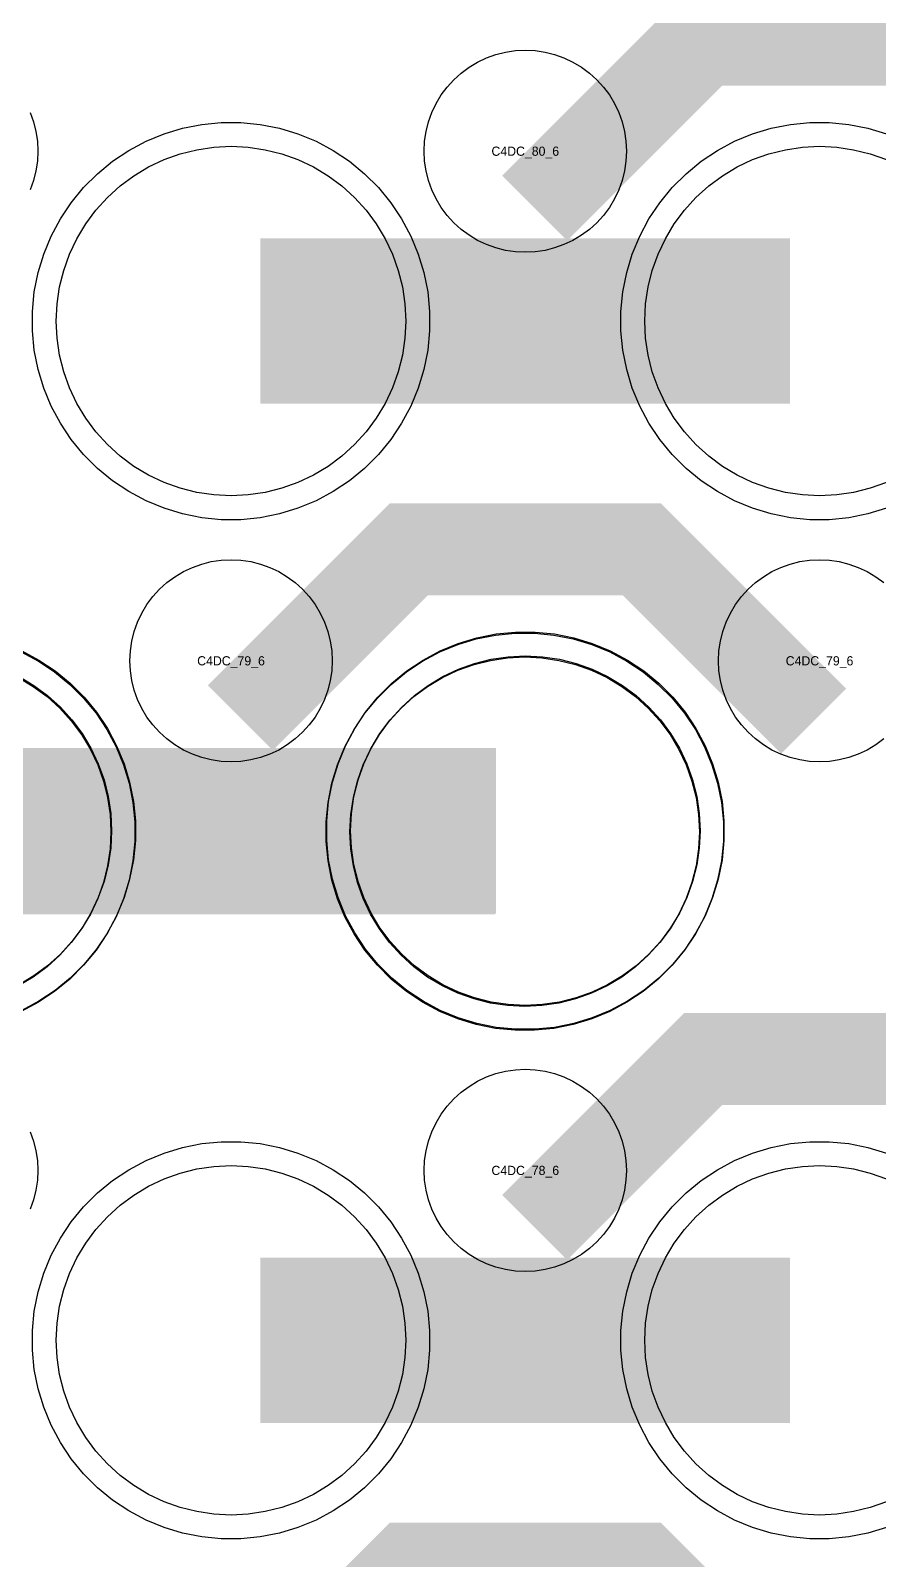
# Model space of a CAD drawing. Extents: x -11880 to 11880, y -14992 to 14992.
# Drawn here: x -10134.5 to -9904, y -4091.1 to -3675.5 of the extents above; entities that cross this region are included whole.
import ezdxf
from ezdxf.enums import TextEntityAlignment as Align

# ---------------------------------------------------------------- set-up
doc = ezdxf.new("R2010")
doc.units = 0
doc.header["$MEASUREMENT"] = 0
for name, color, linetype in [('GDS_775_DT_237', 138, 'CONTINUOUS'), ('RDL1_FS', 34, 'CONTINUOUS'), ('RDL_BS', 160, 'CONTINUOUS')]:
    doc.layers.add(name, color=color, linetype=linetype)

msp = doc.modelspace()

# ---------------------------------------------------------------- linework, layer by layer
at = {"layer": 'RDL1_FS'}
for points in [[(-10080, -3801.949), (-10084.657, -3801.72), (-10089.268, -3801.036), (-10093.791, -3799.904), (-10098.181, -3798.332), (-10102.395, -3796.34), (-10106.395, -3793.942), (-10110.14, -3791.164), (-10113.594, -3788.034), (-10116.724, -3784.58), (-10119.502, -3780.835), (-10121.9, -3776.835), (-10123.892, -3772.621), (-10125.464, -3768.231), (-10126.596, -3763.708), (-10127.28, -3759.097), (-10127.509, -3754.44), (-10127.28, -3749.783), (-10126.596, -3745.172), (-10125.464, -3740.649), (-10123.892, -3736.259), (-10121.9, -3732.045), (-10119.502, -3728.045), (-10116.724, -3724.3), (-10113.594, -3720.846), (-10110.14, -3717.716), (-10106.395, -3714.938), (-10102.395, -3712.54), (-10098.181, -3710.548), (-10093.791, -3708.976), (-10089.268, -3707.844), (-10084.657, -3707.16), (-10080, -3706.931), (-10075.343, -3707.16), (-10070.732, -3707.844), (-10066.209, -3708.976), (-10061.819, -3710.548), (-10057.605, -3712.54), (-10053.605, -3714.938), (-10049.86, -3717.716), (-10046.406, -3720.846), (-10043.276, -3724.3), (-10040.498, -3728.045), (-10038.1, -3732.045), (-10036.108, -3736.259), (-10034.536, -3740.649), (-10033.404, -3745.172), (-10032.72, -3749.783), (-10032.491, -3754.44), (-10032.72, -3759.097), (-10033.404, -3763.708), (-10034.536, -3768.231), (-10036.108, -3772.621), (-10038.1, -3776.835), (-10040.498, -3780.835), (-10043.276, -3784.58), (-10046.406, -3788.034), (-10049.86, -3791.164), (-10053.605, -3793.942), (-10057.605, -3796.34), (-10061.819, -3798.332), (-10066.209, -3799.904), (-10070.732, -3801.036), (-10075.343, -3801.72)], [(-10000, -3940.514), (-10004.657, -3940.285), (-10009.268, -3939.601), (-10013.791, -3938.469), (-10018.181, -3936.897), (-10022.395, -3934.905), (-10026.395, -3932.507), (-10030.14, -3929.729), (-10033.594, -3926.599), (-10036.724, -3923.145), (-10039.502, -3919.4), (-10041.9, -3915.4), (-10043.892, -3911.186), (-10045.464, -3906.796), (-10046.596, -3902.273), (-10047.28, -3897.662), (-10047.509, -3893.005), (-10047.28, -3888.348), (-10046.596, -3883.737), (-10045.464, -3879.214), (-10043.892, -3874.824), (-10041.9, -3870.61), (-10039.502, -3866.61), (-10036.724, -3862.865), (-10033.594, -3859.411), (-10030.14, -3856.281), (-10026.395, -3853.503), (-10022.395, -3851.105), (-10018.181, -3849.113), (-10013.791, -3847.541), (-10009.268, -3846.409), (-10004.657, -3845.725), (-10000, -3845.496), (-9995.343, -3845.725), (-9990.732, -3846.409), (-9986.209, -3847.541), (-9981.819, -3849.113), (-9977.605, -3851.105), (-9973.605, -3853.503), (-9969.86, -3856.281), (-9966.406, -3859.411), (-9963.276, -3862.865), (-9960.498, -3866.61), (-9958.1, -3870.61), (-9956.108, -3874.824), (-9954.536, -3879.214), (-9953.404, -3883.737), (-9952.72, -3888.348), (-9952.491, -3893.005), (-9952.72, -3897.662), (-9953.404, -3902.273), (-9954.536, -3906.796), (-9956.108, -3911.186), (-9958.1, -3915.4), (-9960.498, -3919.4), (-9963.276, -3923.145), (-9966.406, -3926.599), (-9969.86, -3929.729), (-9973.605, -3932.507), (-9977.605, -3934.905), (-9981.819, -3936.897), (-9986.209, -3938.469), (-9990.732, -3939.601), (-9995.343, -3940.285)], [(-10080, -4079.074), (-10084.657, -4078.845), (-10089.268, -4078.161), (-10093.791, -4077.029), (-10098.181, -4075.457), (-10102.395, -4073.465), (-10106.395, -4071.067), (-10110.14, -4068.289), (-10113.594, -4065.159), (-10116.724, -4061.705), (-10119.502, -4057.96), (-10121.9, -4053.96), (-10123.892, -4049.746), (-10125.464, -4045.356), (-10126.596, -4040.833), (-10127.28, -4036.222), (-10127.509, -4031.565), (-10127.28, -4026.908), (-10126.596, -4022.297), (-10125.464, -4017.774), (-10123.892, -4013.384), (-10121.9, -4009.17), (-10119.502, -4005.17), (-10116.724, -4001.425), (-10113.594, -3997.971), (-10110.14, -3994.841), (-10106.395, -3992.063), (-10102.395, -3989.665), (-10098.181, -3987.673), (-10093.791, -3986.101), (-10089.268, -3984.969), (-10084.657, -3984.285), (-10080, -3984.056), (-10075.343, -3984.285), (-10070.732, -3984.969), (-10066.209, -3986.101), (-10061.819, -3987.673), (-10057.605, -3989.665), (-10053.605, -3992.063), (-10049.86, -3994.841), (-10046.406, -3997.971), (-10043.276, -4001.425), (-10040.498, -4005.17), (-10038.1, -4009.17), (-10036.108, -4013.384), (-10034.536, -4017.774), (-10033.404, -4022.297), (-10032.72, -4026.908), (-10032.491, -4031.565), (-10032.72, -4036.222), (-10033.404, -4040.833), (-10034.536, -4045.356), (-10036.108, -4049.746), (-10038.1, -4053.96), (-10040.498, -4057.96), (-10043.276, -4061.705), (-10046.406, -4065.159), (-10049.86, -4068.289), (-10053.605, -4071.067), (-10057.605, -4073.465), (-10061.819, -4075.457), (-10066.209, -4077.029), (-10070.732, -4078.161), (-10075.343, -4078.845)]]:
    msp.add_lwpolyline(points, close=True, dxfattribs=at)
for points in [[(-9901.819, -3798.332), (-9906.209, -3799.904), (-9910.732, -3801.036), (-9915.343, -3801.72), (-9920, -3801.949), (-9924.657, -3801.72), (-9929.268, -3801.036), (-9933.791, -3799.904), (-9938.181, -3798.332), (-9942.395, -3796.34), (-9946.395, -3793.942), (-9950.14, -3791.164), (-9953.594, -3788.034), (-9956.724, -3784.58), (-9959.502, -3780.835), (-9961.9, -3776.835), (-9963.892, -3772.621), (-9965.464, -3768.231), (-9966.596, -3763.708), (-9967.28, -3759.097), (-9967.509, -3754.44), (-9967.28, -3749.783), (-9966.596, -3745.172), (-9965.464, -3740.649), (-9963.892, -3736.259), (-9961.9, -3732.045), (-9959.502, -3728.045), (-9956.724, -3724.3), (-9953.594, -3720.846), (-9950.14, -3717.716), (-9946.395, -3714.938), (-9942.395, -3712.54), (-9938.181, -3710.548), (-9933.791, -3708.976), (-9929.268, -3707.844), (-9924.657, -3707.16), (-9920, -3706.931), (-9915.343, -3707.16), (-9910.732, -3707.844), (-9906.209, -3708.976), (-9901.819, -3710.548)], [(-10137.605, -3851.105), (-10133.605, -3853.503), (-10129.86, -3856.281), (-10126.406, -3859.411), (-10123.276, -3862.865), (-10120.498, -3866.61), (-10118.1, -3870.61), (-10116.108, -3874.824), (-10114.536, -3879.214), (-10113.404, -3883.737), (-10112.72, -3888.348), (-10112.491, -3893.005), (-10112.72, -3897.662), (-10113.404, -3902.273), (-10114.536, -3906.796), (-10116.108, -3911.186), (-10118.1, -3915.4), (-10120.498, -3919.4), (-10123.276, -3923.145), (-10126.406, -3926.599), (-10129.86, -3929.729), (-10133.605, -3932.507), (-10137.605, -3934.905)], [(-9901.819, -4075.457), (-9906.209, -4077.029), (-9910.732, -4078.161), (-9915.343, -4078.845), (-9920, -4079.074), (-9924.657, -4078.845), (-9929.268, -4078.161), (-9933.791, -4077.029), (-9938.181, -4075.457), (-9942.395, -4073.465), (-9946.395, -4071.067), (-9950.14, -4068.289), (-9953.594, -4065.159), (-9956.724, -4061.705), (-9959.502, -4057.96), (-9961.9, -4053.96), (-9963.892, -4049.746), (-9965.464, -4045.356), (-9966.596, -4040.833), (-9967.28, -4036.222), (-9967.509, -4031.565), (-9967.28, -4026.908), (-9966.596, -4022.297), (-9965.464, -4017.774), (-9963.892, -4013.384), (-9961.9, -4009.17), (-9959.502, -4005.17), (-9956.724, -4001.425), (-9953.594, -3997.971), (-9950.14, -3994.841), (-9946.395, -3992.063), (-9942.395, -3989.665), (-9938.181, -3987.673), (-9933.791, -3986.101), (-9929.268, -3984.969), (-9924.657, -3984.285), (-9920, -3984.056), (-9915.343, -3984.285), (-9910.732, -3984.969), (-9906.209, -3986.101), (-9901.819, -3987.673)]]:
    msp.add_lwpolyline(points, dxfattribs=at)
for points in [[(-10071.998, -3754.44, 45, 45, 0), (-9999.998, -3754.44, 45, 45, 0)], [(-9999.998, -3754.44, 45, 45, 0), (-9927.998, -3754.44, 45, 45, 0)], [(-10151.998, -3893.005, 45, 45, 0), (-10079.998, -3893.005, 45, 45, 0)], [(-10079.998, -3893.005, 45, 45, 0), (-10007.998, -3893.005, 45, 45, 0)], [(-10071.998, -4031.565, 45, 45, 0), (-9999.998, -4031.565, 45, 45, 0)], [(-9999.998, -4031.565, 45, 45, 0), (-9927.998, -4031.565, 45, 45, 0)]]:
    msp.add_lwpolyline(points, format="xyseb", dxfattribs=at)
at = {"layer": 'RDL1_FS', "color": 241, "true_color": 0xf7abae}
msp.add_lwpolyline([(-10000.149, -3940.796), (-10004.806, -3940.567), (-10009.417, -3939.883), (-10013.94, -3938.751), (-10018.33, -3937.179), (-10022.544, -3935.187), (-10026.544, -3932.789), (-10030.289, -3930.011), (-10033.743, -3926.881), (-10036.873, -3923.427), (-10039.651, -3919.682), (-10042.049, -3915.682), (-10044.041, -3911.468), (-10045.613, -3907.078), (-10046.745, -3902.555), (-10047.429, -3897.944), (-10047.658, -3893.287), (-10047.429, -3888.63), (-10046.745, -3884.019), (-10045.613, -3879.496), (-10044.041, -3875.106), (-10042.049, -3870.892), (-10039.651, -3866.892), (-10036.873, -3863.147), (-10033.743, -3859.693), (-10030.289, -3856.563), (-10026.544, -3853.785), (-10022.544, -3851.387), (-10018.33, -3849.395), (-10013.94, -3847.823), (-10009.417, -3846.691), (-10004.806, -3846.007), (-10000.149, -3845.778), (-9995.492, -3846.007), (-9990.881, -3846.691), (-9986.358, -3847.823), (-9981.968, -3849.395), (-9977.754, -3851.387), (-9973.754, -3853.785), (-9970.009, -3856.563), (-9966.555, -3859.693), (-9963.425, -3863.147), (-9960.647, -3866.892), (-9958.249, -3870.892), (-9956.257, -3875.106), (-9954.685, -3879.496), (-9953.553, -3884.019), (-9952.869, -3888.63), (-9952.64, -3893.287), (-9952.869, -3897.944), (-9953.553, -3902.555), (-9954.685, -3907.078), (-9956.257, -3911.468), (-9958.249, -3915.682), (-9960.647, -3919.682), (-9963.425, -3923.427), (-9966.555, -3926.881), (-9970.009, -3930.011), (-9973.754, -3932.789), (-9977.754, -3935.187), (-9981.968, -3937.179), (-9986.358, -3938.751), (-9990.881, -3939.883), (-9995.492, -3940.567)], close=True, dxfattribs=at)
msp.add_lwpolyline([(-10137.754, -3851.387), (-10133.754, -3853.785), (-10130.009, -3856.563), (-10126.555, -3859.693), (-10123.425, -3863.147), (-10120.647, -3866.892), (-10118.249, -3870.892), (-10116.257, -3875.106), (-10114.685, -3879.496), (-10113.553, -3884.019), (-10112.869, -3888.63), (-10112.64, -3893.287), (-10112.869, -3897.944), (-10113.553, -3902.555), (-10114.685, -3907.078), (-10116.257, -3911.468), (-10118.249, -3915.682), (-10120.647, -3919.682), (-10123.425, -3923.427), (-10126.555, -3926.881), (-10130.009, -3930.011), (-10133.754, -3932.789), (-10137.754, -3935.187)], dxfattribs=at)
for points in [[(-10152.147, -3893.287, 45, 45, 0), (-10080.147, -3893.287, 45, 45, 0)], [(-10080.147, -3893.287, 45, 45, 0), (-10008.147, -3893.287, 45, 45, 0)]]:
    msp.add_lwpolyline(points, format="xyseb", dxfattribs=at)
at = {"layer": 'RDL_BS'}
for points in [[(-9997.438, -3723.754, 25, 25, 0), (-9951.623, -3677.939, 25, 25, 0), (-9918.07, -3677.939, 25, 25, 0)], [(-9841.599, -3724.653, 25, 25, 0), (-9888.313, -3677.939, 25, 25, 0), (-9918.071, -3677.939, 25, 25, 0)], [(-10077.438, -3862.319, 25, 25, 0), (-10031.623, -3816.504, 25, 25, 0), (-9998.07, -3816.504, 25, 25, 0)], [(-9921.599, -3863.218, 25, 25, 0), (-9968.313, -3816.504, 25, 25, 0), (-9998.071, -3816.504, 25, 25, 0)], [(-9997.438, -4000.879, 25, 25, 0), (-9951.623, -3955.064, 25, 25, 0), (-9918.07, -3955.064, 25, 25, 0)], [(-9841.599, -4001.778, 25, 25, 0), (-9888.313, -3955.064, 25, 25, 0), (-9918.071, -3955.064, 25, 25, 0)], [(-10077.438, -4139.444, 25, 25, 0), (-10031.623, -4093.629, 25, 25, 0), (-9998.07, -4093.629, 25, 25, 0)], [(-9921.599, -4140.343, 25, 25, 0), (-9968.313, -4093.629, 25, 25, 0), (-9998.071, -4093.629, 25, 25, 0)]]:
    msp.add_lwpolyline(points, format="xyseb", dxfattribs=at)
for points in [[(-10000, -3735.746), (-10002.693, -3735.614), (-10005.365, -3735.218), (-10007.984, -3734.561), (-10010.519, -3733.654), (-10012.956, -3732.502), (-10015.28, -3731.109), (-10017.443, -3729.506), (-10019.442, -3727.694), (-10021.254, -3725.695), (-10022.857, -3723.532), (-10024.25, -3721.208), (-10025.402, -3718.771), (-10026.309, -3716.236), (-10026.966, -3713.617), (-10027.362, -3710.945), (-10027.494, -3708.252), (-10027.362, -3705.559), (-10026.966, -3702.887), (-10026.309, -3700.268), (-10025.402, -3697.733), (-10024.25, -3695.296), (-10022.857, -3692.972), (-10021.254, -3690.809), (-10019.442, -3688.81), (-10017.443, -3686.998), (-10015.28, -3685.395), (-10012.956, -3684.002), (-10010.519, -3682.85), (-10007.984, -3681.943), (-10005.365, -3681.286), (-10002.693, -3680.89), (-10000, -3680.758), (-9997.307, -3680.89), (-9994.635, -3681.286), (-9992.016, -3681.943), (-9989.481, -3682.85), (-9987.044, -3684.002), (-9984.72, -3685.395), (-9982.557, -3686.998), (-9980.558, -3688.81), (-9978.746, -3690.809), (-9977.143, -3692.972), (-9975.75, -3695.296), (-9974.598, -3697.733), (-9973.691, -3700.268), (-9973.034, -3702.887), (-9972.638, -3705.559), (-9972.506, -3708.252), (-9972.638, -3710.945), (-9973.034, -3713.617), (-9973.691, -3716.236), (-9974.598, -3718.771), (-9975.75, -3721.208), (-9977.143, -3723.532), (-9978.746, -3725.695), (-9980.558, -3727.694), (-9982.557, -3729.506), (-9984.72, -3731.109), (-9987.044, -3732.502), (-9989.481, -3733.654), (-9992.016, -3734.561), (-9994.635, -3735.218), (-9997.307, -3735.614)], [(-10082.644, -3808.44), (-10087.938, -3807.923), (-10093.165, -3806.877), (-10098.205, -3805.346), (-10103.115, -3803.315), (-10107.777, -3800.823), (-10112.191, -3797.876), (-10116.292, -3794.514), (-10120.074, -3790.732), (-10123.436, -3786.631), (-10126.383, -3782.217), (-10128.875, -3777.555), (-10130.906, -3772.645), (-10132.437, -3767.605), (-10133.483, -3762.378), (-10134, -3757.084), (-10134, -3751.796), (-10133.483, -3746.502), (-10132.437, -3741.275), (-10130.906, -3736.235), (-10128.875, -3731.325), (-10126.383, -3726.663), (-10123.436, -3722.249), (-10120.074, -3718.148), (-10116.292, -3714.366), (-10112.191, -3711.004), (-10107.777, -3708.057), (-10103.115, -3705.565), (-10098.205, -3703.534), (-10093.165, -3702.003), (-10087.938, -3700.957), (-10082.644, -3700.44), (-10077.356, -3700.44), (-10072.062, -3700.957), (-10066.835, -3702.003), (-10061.795, -3703.534), (-10056.885, -3705.565), (-10052.223, -3708.057), (-10047.809, -3711.004), (-10043.708, -3714.366), (-10039.926, -3718.148), (-10036.564, -3722.249), (-10033.617, -3726.663), (-10031.125, -3731.325), (-10029.094, -3736.235), (-10027.563, -3741.275), (-10026.517, -3746.502), (-10026, -3751.796), (-10026, -3757.084), (-10026.517, -3762.378), (-10027.563, -3767.605), (-10029.094, -3772.645), (-10031.125, -3777.555), (-10033.617, -3782.217), (-10036.564, -3786.631), (-10039.926, -3790.732), (-10043.708, -3794.514), (-10047.809, -3797.876), (-10052.223, -3800.823), (-10056.885, -3803.315), (-10061.795, -3805.346), (-10066.835, -3806.877), (-10072.062, -3807.923), (-10077.356, -3808.44)], [(-10080, -3874.311), (-10082.693, -3874.179), (-10085.365, -3873.783), (-10087.984, -3873.126), (-10090.519, -3872.219), (-10092.956, -3871.067), (-10095.28, -3869.674), (-10097.443, -3868.071), (-10099.442, -3866.259), (-10101.254, -3864.26), (-10102.857, -3862.097), (-10104.25, -3859.773), (-10105.402, -3857.336), (-10106.309, -3854.801), (-10106.966, -3852.182), (-10107.362, -3849.51), (-10107.494, -3846.817), (-10107.362, -3844.124), (-10106.966, -3841.452), (-10106.309, -3838.833), (-10105.402, -3836.298), (-10104.25, -3833.861), (-10102.857, -3831.537), (-10101.254, -3829.374), (-10099.442, -3827.375), (-10097.443, -3825.563), (-10095.28, -3823.96), (-10092.956, -3822.567), (-10090.519, -3821.415), (-10087.984, -3820.508), (-10085.365, -3819.851), (-10082.693, -3819.455), (-10080, -3819.323), (-10077.307, -3819.455), (-10074.635, -3819.851), (-10072.016, -3820.508), (-10069.481, -3821.415), (-10067.044, -3822.567), (-10064.72, -3823.96), (-10062.557, -3825.563), (-10060.558, -3827.375), (-10058.746, -3829.374), (-10057.143, -3831.537), (-10055.75, -3833.861), (-10054.598, -3836.298), (-10053.691, -3838.833), (-10053.034, -3841.452), (-10052.638, -3844.124), (-10052.506, -3846.817), (-10052.638, -3849.51), (-10053.034, -3852.182), (-10053.691, -3854.801), (-10054.598, -3857.336), (-10055.75, -3859.773), (-10057.143, -3862.097), (-10058.746, -3864.26), (-10060.558, -3866.259), (-10062.557, -3868.071), (-10064.72, -3869.674), (-10067.044, -3871.067), (-10069.481, -3872.219), (-10072.016, -3873.126), (-10074.635, -3873.783), (-10077.307, -3874.179)], [(-10002.644, -3947.005), (-10007.938, -3946.488), (-10013.165, -3945.442), (-10018.205, -3943.911), (-10023.115, -3941.88), (-10027.777, -3939.388), (-10032.191, -3936.441), (-10036.292, -3933.079), (-10040.074, -3929.297), (-10043.436, -3925.196), (-10046.383, -3920.782), (-10048.875, -3916.12), (-10050.906, -3911.21), (-10052.437, -3906.17), (-10053.483, -3900.943), (-10054, -3895.649), (-10054, -3890.361), (-10053.483, -3885.067), (-10052.437, -3879.84), (-10050.906, -3874.8), (-10048.875, -3869.89), (-10046.383, -3865.228), (-10043.436, -3860.814), (-10040.074, -3856.713), (-10036.292, -3852.931), (-10032.191, -3849.569), (-10027.777, -3846.622), (-10023.115, -3844.13), (-10018.205, -3842.099), (-10013.165, -3840.568), (-10007.938, -3839.522), (-10002.644, -3839.005), (-9997.356, -3839.005), (-9992.062, -3839.522), (-9986.835, -3840.568), (-9981.795, -3842.099), (-9976.885, -3844.13), (-9972.223, -3846.622), (-9967.809, -3849.569), (-9963.708, -3852.931), (-9959.926, -3856.713), (-9956.564, -3860.814), (-9953.617, -3865.228), (-9951.125, -3869.89), (-9949.094, -3874.8), (-9947.563, -3879.84), (-9946.517, -3885.067), (-9946, -3890.361), (-9946, -3895.649), (-9946.517, -3900.943), (-9947.563, -3906.17), (-9949.094, -3911.21), (-9951.125, -3916.12), (-9953.617, -3920.782), (-9956.564, -3925.196), (-9959.926, -3929.297), (-9963.708, -3933.079), (-9967.809, -3936.441), (-9972.223, -3939.388), (-9976.885, -3941.88), (-9981.795, -3943.911), (-9986.835, -3945.442), (-9992.062, -3946.488), (-9997.356, -3947.005)], [(-10000, -4012.871), (-10002.693, -4012.739), (-10005.365, -4012.343), (-10007.984, -4011.686), (-10010.519, -4010.779), (-10012.956, -4009.627), (-10015.28, -4008.234), (-10017.443, -4006.631), (-10019.442, -4004.819), (-10021.254, -4002.82), (-10022.857, -4000.657), (-10024.25, -3998.333), (-10025.402, -3995.896), (-10026.309, -3993.361), (-10026.966, -3990.742), (-10027.362, -3988.07), (-10027.494, -3985.377), (-10027.362, -3982.684), (-10026.966, -3980.012), (-10026.309, -3977.393), (-10025.402, -3974.858), (-10024.25, -3972.421), (-10022.857, -3970.097), (-10021.254, -3967.934), (-10019.442, -3965.935), (-10017.443, -3964.123), (-10015.28, -3962.52), (-10012.956, -3961.127), (-10010.519, -3959.975), (-10007.984, -3959.068), (-10005.365, -3958.411), (-10002.693, -3958.015), (-10000, -3957.883), (-9997.307, -3958.015), (-9994.635, -3958.411), (-9992.016, -3959.068), (-9989.481, -3959.975), (-9987.044, -3961.127), (-9984.72, -3962.52), (-9982.557, -3964.123), (-9980.558, -3965.935), (-9978.746, -3967.934), (-9977.143, -3970.097), (-9975.75, -3972.421), (-9974.598, -3974.858), (-9973.691, -3977.393), (-9973.034, -3980.012), (-9972.638, -3982.684), (-9972.506, -3985.377), (-9972.638, -3988.07), (-9973.034, -3990.742), (-9973.691, -3993.361), (-9974.598, -3995.896), (-9975.75, -3998.333), (-9977.143, -4000.657), (-9978.746, -4002.82), (-9980.558, -4004.819), (-9982.557, -4006.631), (-9984.72, -4008.234), (-9987.044, -4009.627), (-9989.481, -4010.779), (-9992.016, -4011.686), (-9994.635, -4012.343), (-9997.307, -4012.739)], [(-10082.644, -4085.565), (-10087.938, -4085.048), (-10093.165, -4084.002), (-10098.205, -4082.471), (-10103.115, -4080.44), (-10107.777, -4077.948), (-10112.191, -4075.001), (-10116.292, -4071.639), (-10120.074, -4067.857), (-10123.436, -4063.756), (-10126.383, -4059.342), (-10128.875, -4054.68), (-10130.906, -4049.77), (-10132.437, -4044.73), (-10133.483, -4039.503), (-10134, -4034.209), (-10134, -4028.921), (-10133.483, -4023.627), (-10132.437, -4018.4), (-10130.906, -4013.36), (-10128.875, -4008.45), (-10126.383, -4003.788), (-10123.436, -3999.374), (-10120.074, -3995.273), (-10116.292, -3991.491), (-10112.191, -3988.129), (-10107.777, -3985.182), (-10103.115, -3982.69), (-10098.205, -3980.659), (-10093.165, -3979.128), (-10087.938, -3978.082), (-10082.644, -3977.565), (-10077.356, -3977.565), (-10072.062, -3978.082), (-10066.835, -3979.128), (-10061.795, -3980.659), (-10056.885, -3982.69), (-10052.223, -3985.182), (-10047.809, -3988.129), (-10043.708, -3991.491), (-10039.926, -3995.273), (-10036.564, -3999.374), (-10033.617, -4003.788), (-10031.125, -4008.45), (-10029.094, -4013.36), (-10027.563, -4018.4), (-10026.517, -4023.627), (-10026, -4028.921), (-10026, -4034.209), (-10026.517, -4039.503), (-10027.563, -4044.73), (-10029.094, -4049.77), (-10031.125, -4054.68), (-10033.617, -4059.342), (-10036.564, -4063.756), (-10039.926, -4067.857), (-10043.708, -4071.639), (-10047.809, -4075.001), (-10052.223, -4077.948), (-10056.885, -4080.44), (-10061.795, -4082.471), (-10066.835, -4084.002), (-10072.062, -4085.048), (-10077.356, -4085.565)]]:
    msp.add_lwpolyline(points, close=True, dxfattribs=at)
for points in [[(-10134.598, -3697.733), (-10133.691, -3700.268), (-10133.034, -3702.887), (-10132.638, -3705.559), (-10132.506, -3708.252), (-10132.638, -3710.945), (-10133.034, -3713.617), (-10133.691, -3716.236), (-10134.598, -3718.771)], [(-9901.795, -3805.346), (-9906.835, -3806.877), (-9912.062, -3807.923), (-9917.356, -3808.44), (-9922.644, -3808.44), (-9927.938, -3807.923), (-9933.165, -3806.877), (-9938.205, -3805.346), (-9943.115, -3803.315), (-9947.777, -3800.823), (-9952.191, -3797.876), (-9956.292, -3794.514), (-9960.074, -3790.732), (-9963.436, -3786.631), (-9966.383, -3782.217), (-9968.875, -3777.555), (-9970.906, -3772.645), (-9972.437, -3767.605), (-9973.483, -3762.378), (-9974, -3757.084), (-9974, -3751.796), (-9973.483, -3746.502), (-9972.437, -3741.275), (-9970.906, -3736.235), (-9968.875, -3731.325), (-9966.383, -3726.663), (-9963.436, -3722.249), (-9960.074, -3718.148), (-9956.292, -3714.366), (-9952.191, -3711.004), (-9947.777, -3708.057), (-9943.115, -3705.565), (-9938.205, -3703.534), (-9933.165, -3702.003), (-9927.938, -3700.957), (-9922.644, -3700.44), (-9917.356, -3700.44), (-9912.062, -3700.957), (-9906.835, -3702.003), (-9901.795, -3703.534)], [(-9902.557, -3868.071), (-9904.72, -3869.674), (-9907.044, -3871.067), (-9909.481, -3872.219), (-9912.016, -3873.126), (-9914.635, -3873.783), (-9917.307, -3874.179), (-9920, -3874.311), (-9922.693, -3874.179), (-9925.365, -3873.783), (-9927.984, -3873.126), (-9930.519, -3872.219), (-9932.956, -3871.067), (-9935.28, -3869.674), (-9937.443, -3868.071), (-9939.442, -3866.259), (-9941.254, -3864.26), (-9942.857, -3862.097), (-9944.25, -3859.773), (-9945.402, -3857.336), (-9946.309, -3854.801), (-9946.966, -3852.182), (-9947.362, -3849.51), (-9947.494, -3846.817), (-9947.362, -3844.124), (-9946.966, -3841.452), (-9946.309, -3838.833), (-9945.402, -3836.298), (-9944.25, -3833.861), (-9942.857, -3831.537), (-9941.254, -3829.374), (-9939.442, -3827.375), (-9937.443, -3825.563), (-9935.28, -3823.96), (-9932.956, -3822.567), (-9930.519, -3821.415), (-9927.984, -3820.508), (-9925.365, -3819.851), (-9922.693, -3819.455), (-9920, -3819.323), (-9917.307, -3819.455), (-9914.635, -3819.851), (-9912.016, -3820.508), (-9909.481, -3821.415), (-9907.044, -3822.567), (-9904.72, -3823.96), (-9902.557, -3825.563)], [(-10136.885, -3844.13), (-10132.223, -3846.622), (-10127.809, -3849.569), (-10123.708, -3852.931), (-10119.926, -3856.713), (-10116.564, -3860.814), (-10113.617, -3865.228), (-10111.125, -3869.89), (-10109.094, -3874.8), (-10107.563, -3879.84), (-10106.517, -3885.067), (-10106, -3890.361), (-10106, -3895.649), (-10106.517, -3900.943), (-10107.563, -3906.17), (-10109.094, -3911.21), (-10111.125, -3916.12), (-10113.617, -3920.782), (-10116.564, -3925.196), (-10119.926, -3929.297), (-10123.708, -3933.079), (-10127.809, -3936.441), (-10132.223, -3939.388), (-10136.885, -3941.88)], [(-10134.598, -3974.858), (-10133.691, -3977.393), (-10133.034, -3980.012), (-10132.638, -3982.684), (-10132.506, -3985.377), (-10132.638, -3988.07), (-10133.034, -3990.742), (-10133.691, -3993.361), (-10134.598, -3995.896)], [(-9901.795, -4082.471), (-9906.835, -4084.002), (-9912.062, -4085.048), (-9917.356, -4085.565), (-9922.644, -4085.565), (-9927.938, -4085.048), (-9933.165, -4084.002), (-9938.205, -4082.471), (-9943.115, -4080.44), (-9947.777, -4077.948), (-9952.191, -4075.001), (-9956.292, -4071.639), (-9960.074, -4067.857), (-9963.436, -4063.756), (-9966.383, -4059.342), (-9968.875, -4054.68), (-9970.906, -4049.77), (-9972.437, -4044.73), (-9973.483, -4039.503), (-9974, -4034.209), (-9974, -4028.921), (-9973.483, -4023.627), (-9972.437, -4018.4), (-9970.906, -4013.36), (-9968.875, -4008.45), (-9966.383, -4003.788), (-9963.436, -3999.374), (-9960.074, -3995.273), (-9956.292, -3991.491), (-9952.191, -3988.129), (-9947.777, -3985.182), (-9943.115, -3982.69), (-9938.205, -3980.659), (-9933.165, -3979.128), (-9927.938, -3978.082), (-9922.644, -3977.565), (-9917.356, -3977.565), (-9912.062, -3978.082), (-9906.835, -3979.128), (-9901.795, -3980.659)]]:
    msp.add_lwpolyline(points, dxfattribs=at)
at = {"layer": 'RDL_BS', "color": 241, "true_color": 0xf7abae}
msp.add_lwpolyline([(-10002.793, -3947.287), (-10008.087, -3946.77), (-10013.314, -3945.724), (-10018.354, -3944.193), (-10023.264, -3942.162), (-10027.926, -3939.67), (-10032.34, -3936.723), (-10036.441, -3933.361), (-10040.223, -3929.579), (-10043.585, -3925.478), (-10046.532, -3921.064), (-10049.024, -3916.402), (-10051.055, -3911.492), (-10052.586, -3906.452), (-10053.632, -3901.225), (-10054.149, -3895.931), (-10054.149, -3890.643), (-10053.632, -3885.349), (-10052.586, -3880.122), (-10051.055, -3875.082), (-10049.024, -3870.172), (-10046.532, -3865.51), (-10043.585, -3861.096), (-10040.223, -3856.995), (-10036.441, -3853.213), (-10032.34, -3849.851), (-10027.926, -3846.904), (-10023.264, -3844.412), (-10018.354, -3842.381), (-10013.314, -3840.85), (-10008.087, -3839.804), (-10002.793, -3839.287), (-9997.505, -3839.287), (-9992.211, -3839.804), (-9986.984, -3840.85), (-9981.944, -3842.381), (-9977.034, -3844.412), (-9972.372, -3846.904), (-9967.958, -3849.851), (-9963.857, -3853.213), (-9960.075, -3856.995), (-9956.713, -3861.096), (-9953.766, -3865.51), (-9951.274, -3870.172), (-9949.243, -3875.082), (-9947.712, -3880.122), (-9946.666, -3885.349), (-9946.149, -3890.643), (-9946.149, -3895.931), (-9946.666, -3901.225), (-9947.712, -3906.452), (-9949.243, -3911.492), (-9951.274, -3916.402), (-9953.766, -3921.064), (-9956.713, -3925.478), (-9960.075, -3929.579), (-9963.857, -3933.361), (-9967.958, -3936.723), (-9972.372, -3939.67), (-9977.034, -3942.162), (-9981.944, -3944.193), (-9986.984, -3945.724), (-9992.211, -3946.77), (-9997.505, -3947.287)], close=True, dxfattribs=at)
msp.add_lwpolyline([(-10137.034, -3844.412), (-10132.372, -3846.904), (-10127.958, -3849.851), (-10123.857, -3853.213), (-10120.075, -3856.995), (-10116.713, -3861.096), (-10113.766, -3865.51), (-10111.274, -3870.172), (-10109.243, -3875.082), (-10107.712, -3880.122), (-10106.666, -3885.349), (-10106.149, -3890.643), (-10106.149, -3895.931), (-10106.666, -3901.225), (-10107.712, -3906.452), (-10109.243, -3911.492), (-10111.274, -3916.402), (-10113.766, -3921.064), (-10116.713, -3925.478), (-10120.075, -3929.579), (-10123.857, -3933.361), (-10127.958, -3936.723), (-10132.372, -3939.67), (-10137.034, -3942.162)], dxfattribs=at)

# ---------------------------------------------------------------- texts
at = {"layer": 'GDS_775_DT_237'}
for s, p in [('C4DC_80_6', (-10000, -3708.252)), ('C4DC_80_6', (-10000, -3708.252)), ('C4DC_79_6', (-10080, -3846.817)), ('C4DC_79_6', (-10080, -3846.817)), ('C4DC_79_6', (-9920, -3846.817)), ('C4DC_79_6', (-9920, -3846.817)), ('C4DC_78_6', (-10000, -3985.377)), ('C4DC_78_6', (-10000, -3985.377))]:
    msp.add_text(s, height=2.5, dxfattribs=at).set_placement(p, align=Align.MIDDLE_CENTER)

doc.saveas('drawing.dxf')
